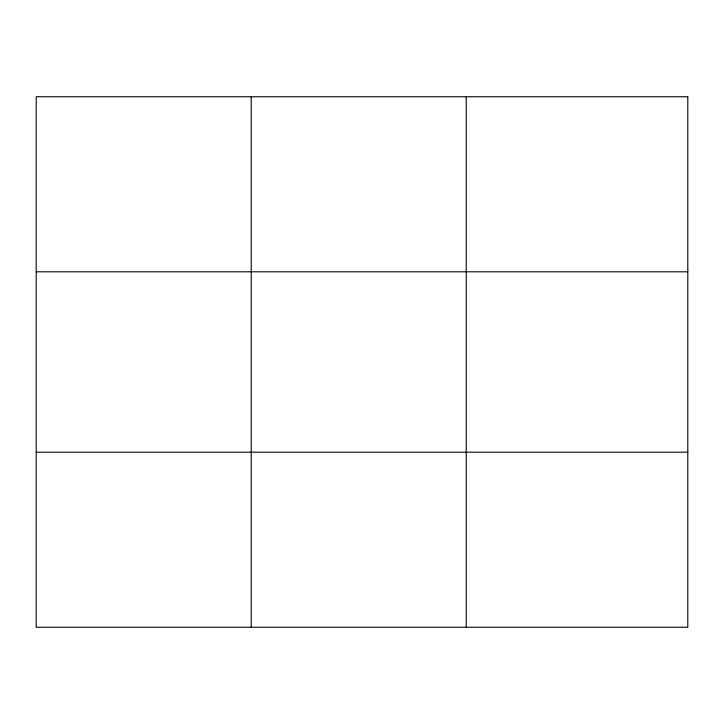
<?xml version="1.0" encoding="UTF-8"?>
<svg xmlns="http://www.w3.org/2000/svg" width="724" height="724" viewBox="0 0 724 724"><rect width="100%" height="100%" fill="white"/><g stroke="black" fill="none" stroke-linecap="round" stroke-linejoin="round"><path stroke-width="1.09" d="M251.228 627.255L251.228 96.745M466.256 627.255L466.256 96.745M36.2 271.808L687.8 271.808M36.2 452.192L687.8 452.192M687.8 96.745L36.2 96.745L36.2 627.255L687.8 627.255L687.8 96.745"/></g></svg>
